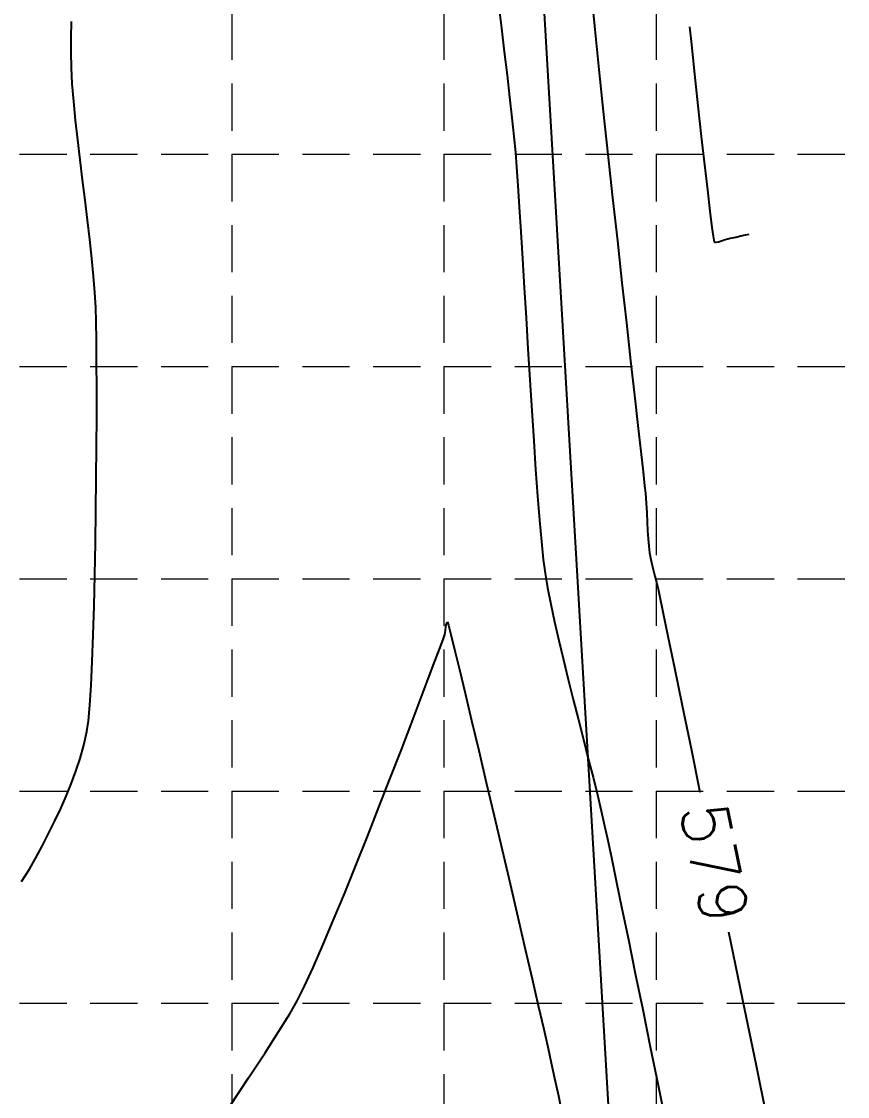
# Model space of a CAD drawing. Header units: inches. Extents: x 2547543 to 2548696, y 7125653 to 7126375.
# Drawn here: x 2548425.7 to 2548495.8, y 7126060.5 to 7126151.6 of the extents above; entities that cross this region are included whole.
import ezdxf

# ---------------------------------------------------------------- set-up
doc = ezdxf.new("R2010")
doc.units = ezdxf.units.IN
doc.header["$MEASUREMENT"] = 0
doc.linetypes.add('HIDDEN', pattern=[0.375, 0.25, -0.125])
for name, color, linetype in [('CONT-MJR', 6, 'Continuous'), ('CONT-MNR', 14, 'Continuous'), ('GRID', 254, 'HIDDEN'), ('V-AREA', 6, 'Continuous')]:
    doc.layers.add(name, color=color, linetype=linetype)
doc.styles.add('L80', font='simplex', dxfattribs={"height": 3.2})

msp = doc.modelspace()

# ---------------------------------------------------------------- linework, layer by layer
at = {"layer": 'CONT-MJR', "color": 35, "extrusion": (0.9947979591287289, 0.1018676617642516, 0), "elevation": 3261149.46140618}
msp.add_lwpolyline([(6829472.716339555, 580.0000000000009), (6829471.459850078, 580.0000000000009)], dxfattribs=at)
at = {"layer": 'CONT-MJR', "color": 35, "elevation": 580}
for points in [[(2548482.539920002, 7126149.940483952), (2548482.829731592, 7126147.186030148)], [(2548484.141996069, 7126135.562468289), (2548484.317706134, 7126134.18280286)], [(2548486.756646659, 7126133.450376961), (2548487.169937432, 7126133.541239856)], [(2548487.169937432, 7126133.541239856), (2548487.474194113, 7126133.608131363)], [(2548484.423610919, 7126133.426021582), (2548484.479968831, 7126133.085558408)], [(2548484.479968831, 7126133.085558408), (2548484.505536722, 7126132.975570475)], [(2548484.505536722, 7126132.975570475), (2548484.514515849, 7126132.957439525)], [(2548484.514515849, 7126132.957439525), (2548484.558903036, 7126132.933577414)], [(2548484.558903036, 7126132.933577414), (2548484.66570101, 7126132.916575078)], [(2548485.136409938, 7126133.051280733), (2548485.441822534, 7126133.161309958)]]:
    msp.add_lwpolyline(points, dxfattribs=at)
at = {"layer": 'CONT-MJR', "color": 35, "extrusion": (0.9942423059882305, 0.1071552004487232, 0), "elevation": 3297413.175549917}
msp.add_lwpolyline([(6812033.822590135, 580.0000000000009), (6812031.09754004, 580.0000000000009)], dxfattribs=at)
at = {"layer": 'CONT-MJR', "color": 35, "extrusion": (0.9939734627301469, 0.1096209623577602, 0), "elevation": 3314299.408653164}
msp.add_lwpolyline([(6803831.329033959, 580.0000000000009), (6803828.722675337, 580.0000000000009)], dxfattribs=at)
at = {"layer": 'CONT-MJR', "color": 35, "extrusion": (0.993679450154136, 0.1122548455140096, 0), "elevation": 3332319.547564248}
msp.add_lwpolyline([(6795021.139821558, 580), (6795018.726238944, 580)], dxfattribs=at)
at = {"layer": 'CONT-MJR', "color": 35, "extrusion": (0.9933220400105953, 0.1153747148607066, 0), "elevation": 3353641.317794882}
msp.add_lwpolyline([(6784520.835593014, 580), (6784518.688868762, 580)], dxfattribs=at)
at = {"layer": 'CONT-MJR', "color": 35, "extrusion": (0.9928246330123988, 0.1195794634700945, 0), "elevation": 3382337.300190283}
msp.add_lwpolyline([(6770258.364033974, 580), (6770256.558242248, 580)], dxfattribs=at)
at = {"layer": 'CONT-MJR', "color": 35, "extrusion": (0.9903497579710894, 0.1385906089408839, 0), "elevation": 3511506.103022485}
msp.add_lwpolyline([(6704169.269741135, 580.0000000000009), (6704168.50558557, 580.0000000000009)], dxfattribs=at)
at = {"layer": 'CONT-MJR', "color": 35, "extrusion": (0.1691515815626083, -0.9855900478671995, 0), "elevation": -6592365.470563881}
msp.add_lwpolyline([(3717157.77692112, 580.0000000000009), (3717157.971794949, 580.0000000000009)], dxfattribs=at)
at = {"layer": 'CONT-MJR', "color": 35, "extrusion": (0.3429862245041848, -0.9393404333894954, 0), "elevation": -5819769.613638973}
msp.add_lwpolyline([(4838060.306458164, 580), (4838060.603095263, 580)], dxfattribs=at)
at = {"layer": 'CONT-MJR', "color": 35, "extrusion": (-0.2147241043697227, 0.9766747457585971, 0), "elevation": 6412693.03956969}
msp.add_lwpolyline([(-4019193.931643171, 580), (-4019194.153357383, 580)], dxfattribs=at)
at = {"layer": 'CONT-MJR', "color": 35, "extrusion": (0.2147241157536925, -0.9766747432558063, 0), "elevation": -6412692.992722589}
msp.add_lwpolyline([(4019194.228102744, 580.0000000000009), (4019194.421675652, 580.0000000000009)], dxfattribs=at)
at = {"layer": 'CONT-MJR', "color": 35, "extrusion": (0.2147241083766044, -0.9766747448776755, 0), "elevation": -6412693.023080651}
msp.add_lwpolyline([(4019194.37323885, 580.0000000000009), (4019194.594953062, 580.0000000000009)], dxfattribs=at)
at = {"layer": 'CONT-MJR', "color": 35, "extrusion": (0.2147241087277837, -0.9766747448004679, 0), "elevation": -6412693.021635484}
msp.add_lwpolyline([(4019194.597258851, 580.0000000000009), (4019194.889686652, 580.0000000000009)], dxfattribs=at)
at = {"layer": 'CONT-MJR', "color": 35, "extrusion": (0.2147241149999752, -0.9766747434215126, 0), "elevation": -6412692.995824267}
msp.add_lwpolyline([(4019194.930868877, 580), (4019195.347664912, 580)], dxfattribs=at)
at = {"layer": 'CONT-MNR', "color": 35, "extrusion": (0.9950208196385021, 0.09966728894639199, 0), "elevation": 3246029.210437777}
msp.add_lwpolyline([(6836672.211227406, 579), (6836669.02807715, 579)], dxfattribs=at)
at = {"layer": 'CONT-MNR', "color": 35, "extrusion": (0.9930927936944451, 0.1173315946885669, 0), "elevation": 3366986.34996257}
msp.add_lwpolyline([(6777915.701722682, 578.0000000000005), (6777913.651784076, 578.0000000000005)], dxfattribs=at)
at = {"layer": 'CONT-MNR', "color": 35}
for points, elevation in [([(2548429.959162319, 7126150.225337968), (2548429.990900886, 7126151.638376244)], 578), ([(2548466.463190157, 7126151.081605712), (2548466.703831392, 7126149.061676382)], 578), ([(2548466.703831392, 7126149.061676382), (2548466.937196651, 7126147.095227122)], 578), ([(2548429.981265785, 7126147.74089257), (2548429.950674335, 7126149.005456099)], 578), ([(2548430.060780367, 7126146.347674808), (2548429.981265785, 7126147.74089257)], 578), ([(2548466.937196651, 7126147.095227122), (2548467.155891285, 7126145.219888074)], 578), ([(2548430.516275748, 7126141.610243583), (2548430.335944064, 7126143.260935568)], 578), ([(2548475.490907315, 7126140.373225441), (2548475.889814632, 7126136.695179184)], 579), ([(2548475.889814632, 7126136.695179184), (2548476.289847639, 7126133.044403367)], 579), ([(2548468.105480561, 7126133.797910832), (2548468.244149621, 7126131.505610895)], 578), ([(2548468.244149621, 7126131.505610895), (2548468.390389167, 7126129.058668189)], 578), ([(2548468.390389167, 7126129.058668189), (2548468.543024411, 7126126.502275173)], 578), ([(2548432.101749857, 7126124.623677131), (2548432.076482723, 7126126.196600874)], 578), ([(2548432.118652618, 7126122.723247021), (2548432.101749857, 7126124.623677131)], 578), ([(2548432.126855048, 7126120.54832966), (2548432.118652618, 7126122.723247021)], 578), ([(2548468.862782843, 7126121.241908066), (2548469.027556454, 7126118.628318899)], 578), ([(2548432.126021189, 7126118.151944159), (2548432.126855048, 7126120.54832966)], 578), ([(2548477.746939351, 7126119.953658961), (2548478.036877897, 7126117.368976194)], 579), ([(2548469.027556454, 7126118.628318899), (2548469.19402661, 7126116.086049274)], 578), ([(2548478.036877897, 7126117.368976194), (2548478.281652971, 7126115.183460209)], 579), ([(2548469.19402661, 7126116.086049274), (2548469.361018524, 7126113.66029165)], 578), ([(2548478.281652971, 7126115.183460209), (2548478.473549711, 7126113.459093727)], 579), ([(2548469.361018524, 7126113.66029165), (2548469.527357406, 7126111.396238494)], 578), ([(2548432.065942287, 7126110.164169952), (2548432.095900767, 7126112.906845191)], 578), ([(2548478.667848747, 7126111.641740169), (2548478.732927944, 7126110.790146778)], 579), ([(2548478.732927944, 7126110.790146778), (2548478.782407439, 7126109.970575695)], 579), ([(2548432.025603686, 7126107.412103027), (2548432.065942287, 7126110.164169952)], 578), ([(2548478.822820176, 7126109.18954696), (2548478.860699099, 7126108.453580616)], 579), ([(2548478.860699099, 7126108.453580616), (2548478.90257715, 7126107.769196705)], 579), ([(2548478.90257715, 7126107.769196705), (2548478.954987274, 7126107.142915268)], 579), ([(2548431.838947556, 7126099.629743272), (2548431.912442278, 7126102.091870574)], 578), ([(2548470.962647182, 7126100.724670487), (2548471.320824725, 7126099.149278162)], 578), ([(2548461.650805477, 7126099.642153551), (2548461.718084899, 7126099.989258241)], 577), ([(2548461.753616627, 7126100.341816938), (2548461.792537869, 7126100.615725823)], 577), ([(2548461.958557785, 7126100.446045771), (2548462.167001251, 7126099.641775517)], 577), ([(2548461.255323173, 7126098.561043667), (2548461.537729233, 7126099.325996055)], 577), ([(2548460.255601611, 7126095.892670816), (2548460.821857297, 7126097.399275536)], 577), ([(2548471.710439623, 7126097.510956848), (2548472.122897059, 7126095.830941925)], 578), ([(2548481.126052029, 7126096.839639178), (2548481.786448896, 7126093.631538051)], 579), ([(2548431.546775817, 7126093.671546424), (2548431.656450284, 7126095.366562083)], 578), ([(2548431.424369519, 7126092.338272872), (2548431.546775817, 7126093.671546424)], 578), ([(2548472.549602215, 7126094.130468772), (2548472.981960274, 7126092.430772764)], 578), ([(2548457.942795709, 7126089.82362863), (2548458.797800813, 7126092.052868212)], 577), ([(2548463.926968044, 7126092.360665736), (2548464.530377423, 7126089.816961286)], 577), ([(2548472.981960274, 7126092.430772764), (2548473.411376419, 7126090.75308928)], 578), ([(2548431.023599337, 7126090.261689999), (2548431.28889543, 7126091.419760543)], 578), ([(2548473.411376419, 7126090.75308928), (2548473.829255832, 7126089.118653697)], 578), ([(2548457.028080804, 7126087.457469065), (2548457.942795709, 7126089.82362863)], 577), ([(2548430.360173584, 7126088.050348179), (2548430.712989911, 7126089.140780993)], 578), ([(2548473.829255832, 7126089.118653697), (2548474.227003696, 7126087.548701392)], 578), ([(2548456.071926101, 7126085.006368665), (2548457.028080804, 7126087.457469065)], 577), ([(2548465.171901654, 7126087.100918108), (2548465.837914627, 7126084.271052239)], 577), ([(2548474.227003696, 7126087.548701392), (2548474.596025194, 7126086.064467746)], 578), ([(2548429.079547524, 7126084.895053477), (2548429.540345958, 7126085.934169764)], 578), ([(2548474.596025194, 7126086.064467746), (2548474.927725507, 7126084.687188133)], 578), ([(2548428.071713578, 7126082.821340026), (2548428.58896792, 7126083.859672011)], 578), ([(2548454.108377314, 7126080.057261976), (2548455.092601603, 7126082.522306585)], 577), ([(2548426.969606409, 7126080.709083127), (2548427.53089093, 7126081.773372179)], 578), ([(2548475.787864712, 7126080.738405978), (2548476.201640466, 7126078.750325143)], 578), ([(2548476.201640466, 7126078.750325143), (2548476.684844306, 7126076.411977343)], 578), ([(2548485.731512913, 7126074.446132623), (2548486.127799531, 7126072.518135218)], 579), ([(2548477.226248141, 7126073.779779781), (2548477.814623883, 7126070.91014966)], 578), ([(2548468.474331734, 7126072.983682602), (2548469.058396764, 7126070.462443837)], 577), ([(2548469.058396764, 7126070.462443837), (2548469.585193875, 7126068.178478604)], 577), ([(2548448.503425897, 7126067.493958427), (2548449.1232561, 7126068.577193665)], 577), ([(2548469.585193875, 7126068.178478604), (2548470.041096957, 7126066.190302941)], 577), ([(2548447.590529944, 7126066.016379744), (2548448.503425897, 7126067.493958427)], 577), ([(2548478.43874344, 7126067.859504184), (2548479.087378724, 7126064.684260556)], 578), ([(2548487.085518119, 7126067.858228385), (2548488.033577926, 7126063.24503052)], 579), ([(2548470.041096957, 7126066.190302941), (2548470.4124799, 7126064.556432884)], 577), ([(2548470.4124799, 7126064.556432884), (2548470.685716593, 7126063.335384471)], 577), ([(2548479.087378724, 7126064.684260556), (2548479.749301644, 7126061.440835984)], 578), ([(2548445.01336656, 7126062.052505301), (2548446.416524684, 7126064.18803593)], 577), ([(2548471.28608015, 7126060.528596278), (2548471.63247081, 7126058.860627949)], 577)]:
    msp.add_lwpolyline(points, dxfattribs=dict(at, elevation=elevation))
at = {"layer": 'CONT-MNR', "color": 35, "extrusion": (0.9947289224656056, 0.1025396060574421, 0), "elevation": 3265753.883284557}
msp.add_lwpolyline([(6827268.898197618, 579.0000000000009), (6827265.492283545, 579.0000000000009)], dxfattribs=at)
at = {"layer": 'CONT-MNR', "color": 35, "extrusion": (0.9999757937317482, -0.006957869685491489, 0), "elevation": 2498785.44655597}
msp.add_lwpolyline([(7143708.151481069, 578), (7143709.371392464, 578)], dxfattribs=at)
at = {"layer": 'CONT-MNR', "color": 35, "extrusion": (0.9945001694539963, 0.1047349652979968, 0), "elevation": 3280815.365918092}
msp.add_lwpolyline([(6820040.547025328, 579), (6820036.980772579, 579)], dxfattribs=at)
at = {"layer": 'CONT-MNR', "color": 35, "extrusion": (0.9967759530506383, 0.08023527540921045, 0), "elevation": 3111982.117429275}
msp.add_lwpolyline([(6898695.824183619, 578), (6898697.329494058, 578)], dxfattribs=at)
at = {"layer": 'CONT-MNR', "color": 35, "extrusion": (0.9952973162911904, 0.09686718837436105, 0), "elevation": 3226735.335759912}
msp.add_lwpolyline([(6845771.981704892, 578), (6845773.575481913, 578)], dxfattribs=at)
at = {"layer": 'CONT-MNR', "color": 35, "extrusion": (0.9937226534167505, 0.1118717483834625, 0), "elevation": 3329683.869281061}
msp.add_lwpolyline([(6796310.460112882, 578.0000000000005), (6796308.702480922, 578.0000000000005)], dxfattribs=at)
at = {"layer": 'CONT-MNR', "color": 35, "extrusion": (0.9943175472430754, 0.1064547567960898, 0), "elevation": 3292605.439654565}
msp.add_lwpolyline([(6814352.742785406, 579.0000000000009), (6814349.07863004, 579.0000000000009)], dxfattribs=at)
at = {"layer": 'CONT-MNR', "color": 35, "extrusion": (0.9944509639953267, 0.1052011416704476, 0), "elevation": 3284004.244522227}
msp.add_lwpolyline([(6818498.571586596, 578.0000000000009), (6818496.982540727, 578.0000000000009)], dxfattribs=at)
at = {"layer": 'CONT-MNR', "color": 35, "extrusion": (0.9955468336661549, 0.09426824479798782, 0), "elevation": 3208887.658368792}
msp.add_lwpolyline([(6854168.437886935, 578.0000000000009), (6854167.055503392, 578.0000000000009)], dxfattribs=at)
at = {"layer": 'CONT-MNR', "color": 35, "extrusion": (0.9931939072321425, 0.1164725831985816, 0), "elevation": 3361085.783353508}
msp.add_lwpolyline([(6780816.438741026, 578.0000000000009), (6780818.144034646, 578.0000000000009)], dxfattribs=at)
at = {"layer": 'CONT-MNR', "color": 35, "extrusion": (0.9926409731080825, 0.1210945849616702, 0), "elevation": 3392613.700306777}
msp.add_lwpolyline([(6765095.573566962, 578.0000000000009), (6765097.30155098, 578.0000000000009)], dxfattribs=at)
at = {"layer": 'CONT-MNR', "color": 35, "extrusion": (0.9968865509857416, 0.0788492515104137, 0), "elevation": 3102423.971822544}
msp.add_lwpolyline([(6903008.874964628, 578.0000000000009), (6903007.649344489, 578.0000000000009)], dxfattribs=at)
at = {"layer": 'CONT-MNR', "color": 35, "extrusion": (0.9975632629577532, 0.06976773177537388, 0), "elevation": 3039432.375814529}
msp.add_lwpolyline([(6930973.953254924, 578), (6930972.392234275, 578)], dxfattribs=at)
at = {"layer": 'CONT-MNR', "color": 35, "extrusion": (0.9924343573223925, 0.122776408182069, 0), "elevation": 3404072.058947808}
msp.add_lwpolyline([(6759335.462108976, 578.0000000000009), (6759337.19061976, 578.0000000000009)], dxfattribs=at)
at = {"layer": 'CONT-MNR', "color": 35, "extrusion": (0.9978969555030864, 0.064820260703511, 0), "elevation": 3005026.42022801}
msp.add_lwpolyline([(6945958.802267321, 578), (6945956.950936884, 578)], dxfattribs=at)
at = {"layer": 'CONT-MNR', "color": 35, "extrusion": (0.9925806408199823, 0.1215881222381262, 0), "elevation": 3395976.964547041}
msp.add_lwpolyline([(6763404.456328661, 578.0000000000009), (6763406.163176877, 578.0000000000009)], dxfattribs=at)
at = {"layer": 'CONT-MNR', "color": 35, "extrusion": (0.998077893270974, 0.06197192076879945, 0), "elevation": 2985189.876898303}
msp.add_lwpolyline([(6954505.241165662, 578), (6954503.144671273, 578)], dxfattribs=at)
at = {"layer": 'CONT-MNR', "color": 35, "extrusion": (0.9930884100087634, 0.1173686921894702, 0), "elevation": 3367202.752192451}
msp.add_lwpolyline([(6777774.152785514, 578.0000000000009), (6777775.815800353, 578.0000000000009)], dxfattribs=at)
at = {"layer": 'CONT-MNR', "color": 35, "extrusion": (0.9939660552650553, 0.1096881077456663, 0), "elevation": 3314706.503703}
msp.add_lwpolyline([(6803600.216287894, 578), (6803601.813366855, 578)], dxfattribs=at)
at = {"layer": 'CONT-MNR', "color": 35, "extrusion": (0.99395340176846, 0.1098027099524707, 0), "elevation": 3315535.397377666}
msp.add_lwpolyline([(6803214.57806447, 579.0000000000009), (6803210.99487571, 579.0000000000009)], dxfattribs=at)
at = {"layer": 'CONT-MNR', "color": 35, "extrusion": (0.9952113531758214, 0.09774641942265928, 0), "elevation": 3232782.018441323}
msp.add_lwpolyline([(6842905.441090585, 578), (6842906.950266541, 578)], dxfattribs=at)
at = {"layer": 'CONT-MNR', "color": 35, "extrusion": (0.9967816499994376, 0.08016446983794603, 0), "elevation": 3111492.553612535}
msp.add_lwpolyline([(6898900.581442586, 578.0000000000009), (6898901.98098788, 578.0000000000009)], dxfattribs=at)
at = {"layer": 'CONT-MNR', "color": 35, "extrusion": (0.9938767259275744, 0.1104945865619003, 0), "elevation": 3320270.393089969}
msp.add_lwpolyline([(6800901.361498508, 579), (6800897.930200965, 579)], dxfattribs=at)
at = {"layer": 'CONT-MNR', "color": 35, "extrusion": (0.9985106182704885, 0.05455772356951007, 0), "elevation": 2933421.743273281}
msp.add_lwpolyline([(6976477.214115907, 578.0000000000009), (6976478.482723689, 578.0000000000009)], dxfattribs=at)
at = {"layer": 'CONT-MNR', "color": 35, "extrusion": (0.9996103759045694, 0.02791229807675643, 0), "elevation": 2746345.704472262}
msp.add_lwpolyline([(7052217.090380448, 578), (7052218.283243481, 578)], dxfattribs=at)
at = {"layer": 'CONT-MNR', "color": 35, "extrusion": (0.9981907655092656, 0.0601264970876116, 0), "elevation": 2972326.79022282}
msp.add_lwpolyline([(6960003.181991892, 578.0000000000009), (6960000.556591065, 578.0000000000009)], dxfattribs=at)
at = {"layer": 'CONT-MNR', "color": 35, "extrusion": (0.9938190438248758, 0.1110121981180884, 0), "elevation": 3323811.956780358}
msp.add_lwpolyline([(6799167.759086807, 579.0000000000009), (6799164.54213481, 579.0000000000009)], dxfattribs=at)
at = {"layer": 'CONT-MNR', "color": 35, "extrusion": (0.9981244085285116, 0.06121817621923148, 0), "elevation": 2979937.12226519}
msp.add_lwpolyline([(6956745.578427464, 578), (6956742.933750885, 578)], dxfattribs=at)
at = {"layer": 'CONT-MNR', "color": 35, "extrusion": (0.9937812011880987, 0.1113504565106936, 0), "elevation": 3326125.986544415}
msp.add_lwpolyline([(6798032.826979675, 579), (6798029.886828641, 579)], dxfattribs=at)
at = {"layer": 'CONT-MNR', "color": 35, "extrusion": (0.9999920828939647, -0.003979214670012323, 0), "elevation": 2520055.595923368}
msp.add_lwpolyline([(7136199.927357691, 578.0000000000005), (7136202.492212526, 578.0000000000005)], dxfattribs=at)
at = {"layer": 'CONT-MNR', "color": 35, "extrusion": (0.9999723988331615, -0.00742977602978235, 0), "elevation": 2495416.33334051}
msp.add_lwpolyline([(7144850.497513592, 578), (7144853.177852013, 578)], dxfattribs=at)
at = {"layer": 'CONT-MNR', "color": 35, "extrusion": (0.9940789747990033, 0.1086599828021456, 0), "elevation": 3307712.234194889}
msp.add_lwpolyline([(6807001.934609723, 579), (6807000.726220566, 579)], dxfattribs=at)
at = {"layer": 'CONT-MNR', "color": 35, "extrusion": (0.9948135478658605, 0.1017153134121858, 0), "elevation": 3260095.784272901}
msp.add_lwpolyline([(6829933.717714679, 579), (6829933.098383245, 579)], dxfattribs=at)
at = {"layer": 'CONT-MNR', "color": 35, "extrusion": (0.9968176444810488, 0.07971564245023433, 0), "elevation": 3108421.93941523}
msp.add_lwpolyline([(6900280.690669873, 578.0000000000009), (6900278.62694614, 578.0000000000009)], dxfattribs=at)
at = {"layer": 'CONT-MNR', "color": 35, "extrusion": (0.9986640152055355, 0.05167383025824532, 0), "elevation": 2913307.450526244}
msp.add_lwpolyline([(6984899.935992463, 579), (6984899.153918888, 579)], dxfattribs=at)
at = {"layer": 'CONT-MNR', "color": 35, "extrusion": (0.9960209827014294, 0.08911903286323931, 0), "elevation": 3173401.259256353}
msp.add_lwpolyline([(6870637.272529954, 578.0000000000009), (6870635.460252031, 578.0000000000009)], dxfattribs=at)
at = {"layer": 'CONT-MNR', "color": 35, "extrusion": (0.9998223819114136, -0.01884687318861515, 0), "elevation": 2413674.53525405}
msp.add_lwpolyline([(7172868.952821138, 578.0000000000009), (7172871.661741788, 578.0000000000009)], dxfattribs=at)
at = {"layer": 'CONT-MNR', "color": 35, "extrusion": (0.9946000315231248, 0.103782355408803, 0), "elevation": 3274272.421280963}
msp.add_lwpolyline([(6823140.573897137, 578.0000000000005), (6823139.057925954, 578.0000000000005)], dxfattribs=at)
at = {"layer": 'CONT-MNR', "color": 35, "extrusion": (0.9924362988511137, 0.1227607132705866, 0), "elevation": 3404009.017494423}
msp.add_lwpolyline([(6759354.303861996, 579.0000000000005), (6759353.737922478, 579.0000000000005)], dxfattribs=at)
at = {"layer": 'CONT-MNR', "color": 35, "extrusion": (0.9850188767350202, 0.1724465496195241, 0), "elevation": 3739172.438217367}
msp.add_lwpolyline([(6579873.085616888, 579.0000000000005), (6579872.50929596, 579.0000000000005)], dxfattribs=at)
at = {"layer": 'CONT-MNR', "color": 35, "extrusion": (0.9916023937924323, 0.1293239831783647, 0), "elevation": 3448645.378989731}
msp.add_lwpolyline([(6736685.501233413, 578), (6736684.326054048, 578)], dxfattribs=at)
at = {"layer": 'CONT-MNR', "color": 35, "extrusion": (0.976384151719067, 0.2160416355053765, 0), "elevation": 4027830.225467295}
msp.add_lwpolyline([(6407239.377151848, 579), (6407238.868716829, 579)], dxfattribs=at)
at = {"layer": 'CONT-MNR', "color": 35, "extrusion": (0.9684350296247234, 0.2492661096012879, 0), "elevation": 4244333.161042791}
msp.add_lwpolyline([(6265920.703620191, 579), (6265920.228287047, 579)], dxfattribs=at)
at = {"layer": 'CONT-MNR', "color": 35, "extrusion": (0.9997173912435946, -0.02377262385816001, 0), "elevation": 2378305.558663832}
msp.add_lwpolyline([(7184671.106302993, 578), (7184673.718834274, 578)], dxfattribs=at)
at = {"layer": 'CONT-MNR', "color": 35, "extrusion": (0.986083463996802, 0.1662510211459396, 0), "elevation": 3697726.495835709}
msp.add_lwpolyline([(6603248.399153562, 578), (6603247.122189547, 578)], dxfattribs=at)
at = {"layer": 'CONT-MNR', "color": 35, "extrusion": (0.9647531599640893, 0.2631564940093714, 0), "elevation": 4333934.330806775}
msp.add_lwpolyline([(6204283.480422108, 579), (6204283.004247338, 579)], dxfattribs=at)
at = {"layer": 'CONT-MNR', "color": 35, "extrusion": (0.9668732167873051, 0.2552570913008468, 0), "elevation": 4283045.282153743}
msp.add_lwpolyline([(6239522.216609097, 579.0000000000005), (6239521.706083589, 579.0000000000005)], dxfattribs=at)
at = {"layer": 'CONT-MNR', "color": 35, "extrusion": (0.9816085170456296, 0.1909050006246037, 0), "elevation": 3862009.038060827}
msp.add_lwpolyline([(6508528.250276437, 578), (6508526.838483248, 578)], dxfattribs=at)
at = {"layer": 'CONT-MNR', "color": 35, "extrusion": (0.9730168621534472, 0.2307340156220142, 0), "elevation": 4123948.246853988}
msp.add_lwpolyline([(6345798.520827597, 579.0000000000009), (6345797.942218672, 579.0000000000009)], dxfattribs=at)
at = {"layer": 'CONT-MNR', "color": 35, "extrusion": (0.9787236669664211, 0.2051828056144137, 0), "elevation": 3956411.355200244}
msp.add_lwpolyline([(6451581.965273274, 579.0000000000009), (6451581.361783053, 579.0000000000009)], dxfattribs=at)
at = {"layer": 'CONT-MNR', "color": 35, "extrusion": (0.979237772273324, 0.2027150348473886, 0), "elevation": 3940135.953680222}
msp.add_lwpolyline([(6461533.993238783, 579.0000000000005), (6461532.5954869, 579.0000000000005)], dxfattribs=at)
at = {"layer": 'CONT-MNR', "color": 35, "extrusion": (0.9779905964992349, 0.2086489711430923, 0), "elevation": 3979234.221384841}
msp.add_lwpolyline([(6437525.178877369, 578.0000000000009), (6437523.65408974, 578.0000000000009)], dxfattribs=at)
at = {"layer": 'CONT-MNR', "color": 35, "extrusion": (0.8204808475041124, -0.5716740145213297, 0), "elevation": -1982842.455501581}
msp.add_lwpolyline([(7303718.456384649, 577), (7303718.591860393, 577)], dxfattribs=at)
at = {"layer": 'CONT-MNR', "color": 35, "extrusion": (0.9536926749334997, 0.300782781718279, 0), "elevation": 4573857.817188754}
msp.add_lwpolyline([(6029576.613707463, 577), (6029576.319235971, 577)], dxfattribs=at)
at = {"layer": 'CONT-MNR', "color": 35, "extrusion": (0.979369138762139, 0.2020794151820169, 0), "elevation": 3935941.24826655}
msp.add_lwpolyline([(6464088.590529772, 579.0000000000005), (6464086.482709941, 579.0000000000005)], dxfattribs=at)
at = {"layer": 'CONT-MNR', "color": 35, "extrusion": (0.9949598121823843, -0.1002744840026348, 0), "elevation": 1821050.993005696}
msp.add_lwpolyline([(7345728.790686703, 577), (7345729.145031363, 577)], dxfattribs=at)
at = {"layer": 'CONT-MNR', "color": 35, "extrusion": (0.9992894838727385, -0.0376898848679067, 0), "elevation": 2278039.262424503}
msp.add_lwpolyline([(7217084.262586463, 578.0000000000009), (7217086.523635509, 578.0000000000009)], dxfattribs=at)
at = {"layer": 'CONT-MNR', "color": 35, "extrusion": (0.9415881896218218, -0.3367665083773924, 0), "elevation": -230.302734868601}
msp.add_lwpolyline([(7568087.457225064, 577), (7568087.79299552, 577)], dxfattribs=at)
at = {"layer": 'CONT-MNR', "color": 35, "extrusion": (0.9706100447467935, 0.240657725902635, 0), "elevation": 4188513.912293875}
msp.add_lwpolyline([(6303356.78251442, 577.0000000000009), (6303355.47489436, 577.0000000000009)], dxfattribs=at)
at = {"layer": 'CONT-MNR', "color": 35, "extrusion": (0.9728679432185178, 0.2313611139707171, 0), "elevation": 4128028.289684907}
msp.add_lwpolyline([(6343136.258821044, 578.0000000000009), (6343134.574809021, 578.0000000000009)], dxfattribs=at)
at = {"layer": 'CONT-MNR', "color": 35, "extrusion": (0.9794288765682855, 0.2017896819567002, 0), "elevation": 3934028.821108054}
msp.add_lwpolyline([(6465250.559757956, 579), (6465247.826065917, 579)], dxfattribs=at)
at = {"layer": 'CONT-MNR', "color": 35, "extrusion": (0.9369104365132672, -0.349569498029389, 0), "elevation": -103386.7497300031}
msp.add_lwpolyline([(7567379.195235521, 577.0000000000005), (7567380.435234656, 577.0000000000005)], dxfattribs=at)
at = {"layer": 'CONT-MNR', "color": 35, "extrusion": (0.9717033220667015, 0.2362046864152702, 0), "elevation": 4159567.291081766}
msp.add_lwpolyline([(6322494.680687575, 577), (6322492.956301119, 577)], dxfattribs=at)
at = {"layer": 'CONT-MNR', "color": 35, "extrusion": (0.9988235985829772, -0.04849143134360586, 0), "elevation": 2199879.113622817}
msp.add_lwpolyline([(7241289.316577652, 578), (7241291.322676282, 578)], dxfattribs=at)
at = {"layer": 'CONT-MNR', "color": 35, "extrusion": (0.9723145871646814, 0.2336757231437944, 0), "elevation": 4143103.440683628}
msp.add_lwpolyline([(6333293.859541819, 577.0000000000009), (6333291.778446969, 577.0000000000009)], dxfattribs=at)
at = {"layer": 'CONT-MNR', "color": 35, "extrusion": (0.9353038176454799, -0.3538456848652971, 0), "elevation": -137953.6753759244}
msp.add_lwpolyline([(7566824.433884833, 577.0000000000009), (7566826.357818132, 577.0000000000009)], dxfattribs=at)
at = {"layer": 'CONT-MNR', "color": 35, "extrusion": (0.9699291542933343, 0.2433874188445607, 0), "elevation": 4206239.481633625}
msp.add_lwpolyline([(6291542.050729526, 578.0000000000009), (6291540.297536371, 578.0000000000009)], dxfattribs=at)
at = {"layer": 'CONT-MNR', "color": 35, "extrusion": (0.9727123267529267, 0.232014502527121, 0), "elevation": 4132279.050069165}
msp.add_lwpolyline([(6340359.668308091, 577), (6340357.290575619, 577)], dxfattribs=at)
at = {"layer": 'CONT-MNR', "color": 35, "extrusion": (0.9345254036260259, -0.3558964315325644, 0), "elevation": -154551.2457492612}
msp.add_lwpolyline([(7566501.444027959, 577.0000000000005), (7566503.627318469, 577.0000000000005)], dxfattribs=at)
at = {"layer": 'CONT-MNR', "color": 35, "extrusion": (0.9794843181737631, 0.2015203971107603, 0), "elevation": 3932251.163454161}
msp.add_lwpolyline([(6466325.900294725, 579.0000000000009), (6466322.167446489, 579.0000000000009)], dxfattribs=at)
at = {"layer": 'CONT-MNR', "color": 35, "extrusion": (0.9892972248858796, -0.1459143612983233, 0), "elevation": 1481356.923848773}
msp.add_lwpolyline([(7421675.189684024, 578.0000000000009), (7421676.118133338, 578.0000000000009)], dxfattribs=at)
at = {"layer": 'CONT-MNR', "color": 35, "extrusion": (0.9636849309458471, -0.267041857894784, 0), "elevation": 552920.1919899567}
msp.add_lwpolyline([(7547842.393860435, 578), (7547843.557009274, 578)], dxfattribs=at)
at = {"layer": 'CONT-MNR', "color": 35, "extrusion": (0.9732206655852833, 0.2298728693816176, 0), "elevation": 4118313.06017042}
msp.add_lwpolyline([(6349435.020568437, 577), (6349432.229790072, 577)], dxfattribs=at)
at = {"layer": 'CONT-MNR', "color": 35, "extrusion": (0.9794990440345398, 0.2014488092181806, 0), "elevation": 3931778.550289555}
msp.add_lwpolyline([(6466609.545749568, 579.0000000000009), (6466605.787021124, 579.0000000000009)], dxfattribs=at)
at = {"layer": 'CONT-MNR', "color": 35, "extrusion": (0.938644368454101, -0.3448865749335597, 0), "elevation": -65622.29438516172}
msp.add_lwpolyline([(7567780.699580037, 578.0000000000009), (7567781.835944349, 578.0000000000009)], dxfattribs=at)
at = {"layer": 'CONT-MNR', "color": 35, "extrusion": (0.9259930904836694, -0.3775404566089616, 0), "elevation": -330557.5914763203}
msp.add_lwpolyline([(7560841.589532048, 578.0000000000005), (7560842.722949202, 578.0000000000005)], dxfattribs=at)
at = {"layer": 'CONT-MNR', "color": 35, "extrusion": (0.9036919941011249, -0.4281831147973172, 0), "elevation": -748274.2699525156}
msp.add_lwpolyline([(7530979.024341658, 578), (7530980.170065503, 578)], dxfattribs=at)
at = {"layer": 'CONT-MNR', "color": 35, "extrusion": (0.9303119883300933, -0.3667691431531669, 0), "elevation": -242768.8563769944}
msp.add_lwpolyline([(7564174.691009182, 577.0000000000005), (7564177.361147921, 577.0000000000005)], dxfattribs=at)
at = {"layer": 'CONT-MNR', "color": 35, "extrusion": (0.9748113604326438, 0.2230309654990944, 0), "elevation": 4073619.859336468}
msp.add_lwpolyline([(6378199.484795241, 578), (6378198.203429173, 578)], dxfattribs=at)
at = {"layer": 'CONT-MNR', "color": 35, "extrusion": (0.9735665610238439, 0.2284034834590009, 0), "elevation": 4108723.592636018}
msp.add_lwpolyline([(6355638.882478472, 577), (6355635.918970235, 577)], dxfattribs=at)
at = {"layer": 'CONT-MNR', "color": 35, "extrusion": (0.9775148520780726, 0.21086657859126, 0), "elevation": 3993825.204706241}
msp.add_lwpolyline([(6428464.14899086, 578.0000000000009), (6428463.004972138, 578.0000000000009)], dxfattribs=at)
at = {"layer": 'CONT-MNR', "color": 35, "extrusion": (0.8886427681990158, -0.4586000768944447, 0), "elevation": -1003379.953619086}
msp.add_lwpolyline([(7501250.095128508, 578.0000000000009), (7501251.274418864, 578.0000000000009)], dxfattribs=at)
at = {"layer": 'CONT-MNR', "color": 35, "extrusion": (0.9785255829871192, 0.2061254070698673, 0), "elevation": 3962615.049065548}
msp.add_lwpolyline([(6447748.31588218, 578), (6447746.699780677, 578)], dxfattribs=at)
at = {"layer": 'CONT-MNR', "color": 35, "extrusion": (0.8673640247856377, -0.4976742393450355, 0), "elevation": -1336052.923174195}
msp.add_lwpolyline([(7449191.399917606, 578), (7449192.498402876, 578)], dxfattribs=at)
at = {"layer": 'CONT-MNR', "color": 35, "extrusion": (0.9737173998941295, 0.2277595775009601, 0), "elevation": 4104519.474184219}
msp.add_lwpolyline([(6358351.781808787, 577), (6358348.82205564, 577)], dxfattribs=at)
at = {"layer": 'CONT-MNR', "color": 35, "extrusion": (0.8430625929434726, -0.5378154556903595, 0), "elevation": -1684032.843387058}
msp.add_lwpolyline([(7378313.142478606, 578.0000000000005), (7378314.394800654, 578.0000000000005)], dxfattribs=at)
at = {"layer": 'CONT-MNR', "color": 35, "extrusion": (0.9266996278271405, -0.3758028735720889, 0), "elevation": -316349.8890560018}
msp.add_lwpolyline([(7561449.530612743, 577.0000000000009), (7561452.114025874, 577.0000000000009)], dxfattribs=at)
at = {"layer": 'CONT-MNR', "color": 35, "extrusion": (0.9738666438145153, 0.227120584856266, 0), "elevation": 4100346.305668953}
msp.add_lwpolyline([(6361040.797737494, 577.0000000000009), (6361037.901819726, 577.0000000000009)], dxfattribs=at)
at = {"layer": 'CONT-MNR', "color": 35, "extrusion": (0.9240944644668679, -0.3821641280152971, 0), "elevation": -368319.8189930166}
msp.add_lwpolyline([(7559093.835407343, 577.0000000000005), (7559096.293026454, 577.0000000000005)], dxfattribs=at)
at = {"layer": 'CONT-MNR', "color": 35, "extrusion": (0.9794951851673025, 0.2014675711723157, 0), "elevation": 3931893.949025534}
msp.add_lwpolyline([(6466522.126781238, 578.0000000000009), (6466519.439481086, 578.0000000000009)], dxfattribs=at)
at = {"layer": 'CONT-MNR', "color": 35, "extrusion": (0.9205751865666861, -0.3905653925755724, 0), "elevation": -437156.5751400469}
msp.add_lwpolyline([(7555423.139937168, 577.0000000000005), (7555425.416901963, 577.0000000000005)], dxfattribs=at)
at = {"layer": 'CONT-MNR', "color": 35, "extrusion": (0.9740238845571647, 0.2264452965114774, 0), "elevation": 4095934.872792504}
msp.add_lwpolyline([(6363879.361886295, 577.0000000000005), (6363876.58988419, 577.0000000000005)], dxfattribs=at)
at = {"layer": 'CONT-MNR', "color": 35, "extrusion": (0.9155527057800797, -0.4021980145883054, 0), "elevation": -532851.0399628133}
msp.add_lwpolyline([(7549275.702929487, 577), (7549277.744519452, 577)], dxfattribs=at)
at = {"layer": 'CONT-MNR', "color": 35, "extrusion": (0.9795264848155175, 0.2013153385734822, 0), "elevation": 3930897.360052162}
msp.add_lwpolyline([(6467127.416561668, 579), (6467122.659256066, 579)], dxfattribs=at)
at = {"layer": 'CONT-MNR', "color": 35, "extrusion": (0.9078067523150342, -0.4193887223701063, 0), "elevation": -675093.4303809917}
msp.add_lwpolyline([(7537885.401130663, 577.0000000000005), (7537887.152902158, 577.0000000000005)], dxfattribs=at)
at = {"layer": 'CONT-MNR', "color": 35, "extrusion": (0.9797071199707136, 0.2004344258821074, 0), "elevation": 3925071.791745457}
msp.add_lwpolyline([(6470659.720442381, 578.0000000000009), (6470656.606608243, 578.0000000000009)], dxfattribs=at)
at = {"layer": 'CONT-MNR', "color": 35, "extrusion": (0.8943521355663046, -0.4473636748865407, 0), "elevation": -908733.3104206896}
msp.add_lwpolyline([(7513298.215246324, 577), (7513299.623391459, 577)], dxfattribs=at)
at = {"layer": 'CONT-MNR', "color": 35, "extrusion": (0.8414627828246373, -0.540315079486976, 0), "elevation": -1705897.124659592}
msp.add_lwpolyline([(7373281.830364536, 577.0000000000005), (7373284.003180555, 577.0000000000005)], dxfattribs=at)
at = {"layer": 'CONT-MNR', "color": 35, "extrusion": (0.9772847311778997, 0.2119305409952525, 0), "elevation": 4000811.946839764}
msp.add_lwpolyline([(6424094.119943443, 577), (6424092.785376572, 577)], dxfattribs=at)
at = {"layer": 'CONT-MNR', "color": 35, "extrusion": (0.9795301244776239, 0.2012976285027988, 0), "elevation": 3930780.432545924}
msp.add_lwpolyline([(6467189.020013168, 579.0000000000009), (6467184.442298036, 579.0000000000009)], dxfattribs=at)
at = {"layer": 'CONT-MNR', "color": 35, "extrusion": (0.8319016754908345, -0.5549230598159915, 0), "elevation": -1834360.482098964}
msp.add_lwpolyline([(7342370.981799494, 577.0000000000009), (7342373.865720994, 577.0000000000009)], dxfattribs=at)
at = {"layer": 'CONT-MNR', "color": 35, "extrusion": (0.9783913666514652, 0.2067615381590062, 0), "elevation": 3966797.540366722}
msp.add_lwpolyline([(6445151.792071587, 577), (6445150.256350383, 577)], dxfattribs=at)
at = {"layer": 'CONT-MNR', "color": 35, "extrusion": (0.9798242037182157, 0.1998612764093254, 0), "elevation": 3921285.87638824}
msp.add_lwpolyline([(6472945.061315455, 578.0000000000009), (6472941.739098771, 578.0000000000009)], dxfattribs=at)
at = {"layer": 'GRID', "color": 252, "linetype": 'HIDDEN', "lineweight": 0, "ltscale": 16}
for p, q in [((2548443.583313589, 7126356.376313465), (2548443.583313589, 7125726.296813901)), ((2548461.583313589, 7126356.376313465), (2548461.583313589, 7125726.296813901)), ((2548479.583313589, 7126356.376313465), (2548479.583313589, 7125726.296813901)), ((2547561.583313602, 7126140.376313468), (2548677.583313586, 7126140.376313468)), ((2547561.583313602, 7126122.376313468), (2548677.583313586, 7126122.376313468)), ((2547561.583313602, 7126104.376313468), (2548677.583313586, 7126104.376313468)), ((2547561.583313602, 7126086.376313468), (2548677.583313586, 7126086.376313468)), ((2547561.583313602, 7126068.376313468), (2548677.583313586, 7126068.376313468))]:
    msp.add_line(p, q, dxfattribs=at)
at = {"layer": 'V-AREA', "color": 7}
msp.add_line((2548488.800716507, 7125834.545948709), (2548465.284300001, 7126234.274800001), dxfattribs=at)

# ---------------------------------------------------------------- texts
at = {"layer": 'CONT-MNR', "color": 35, "insert": (2548485.456473444, 7126085.716845232, 579), "char_height": 4, "width": 15.04761904761905, "attachment_point": 1, "rotation": 281.61655357163016, "style": 'L80'}
msp.add_mtext('\\Fsimplex.shx;\\W1.0000000000;\\T1.0000000000;\\o\\l579', dxfattribs=at)

doc.saveas('drawing.dxf')
